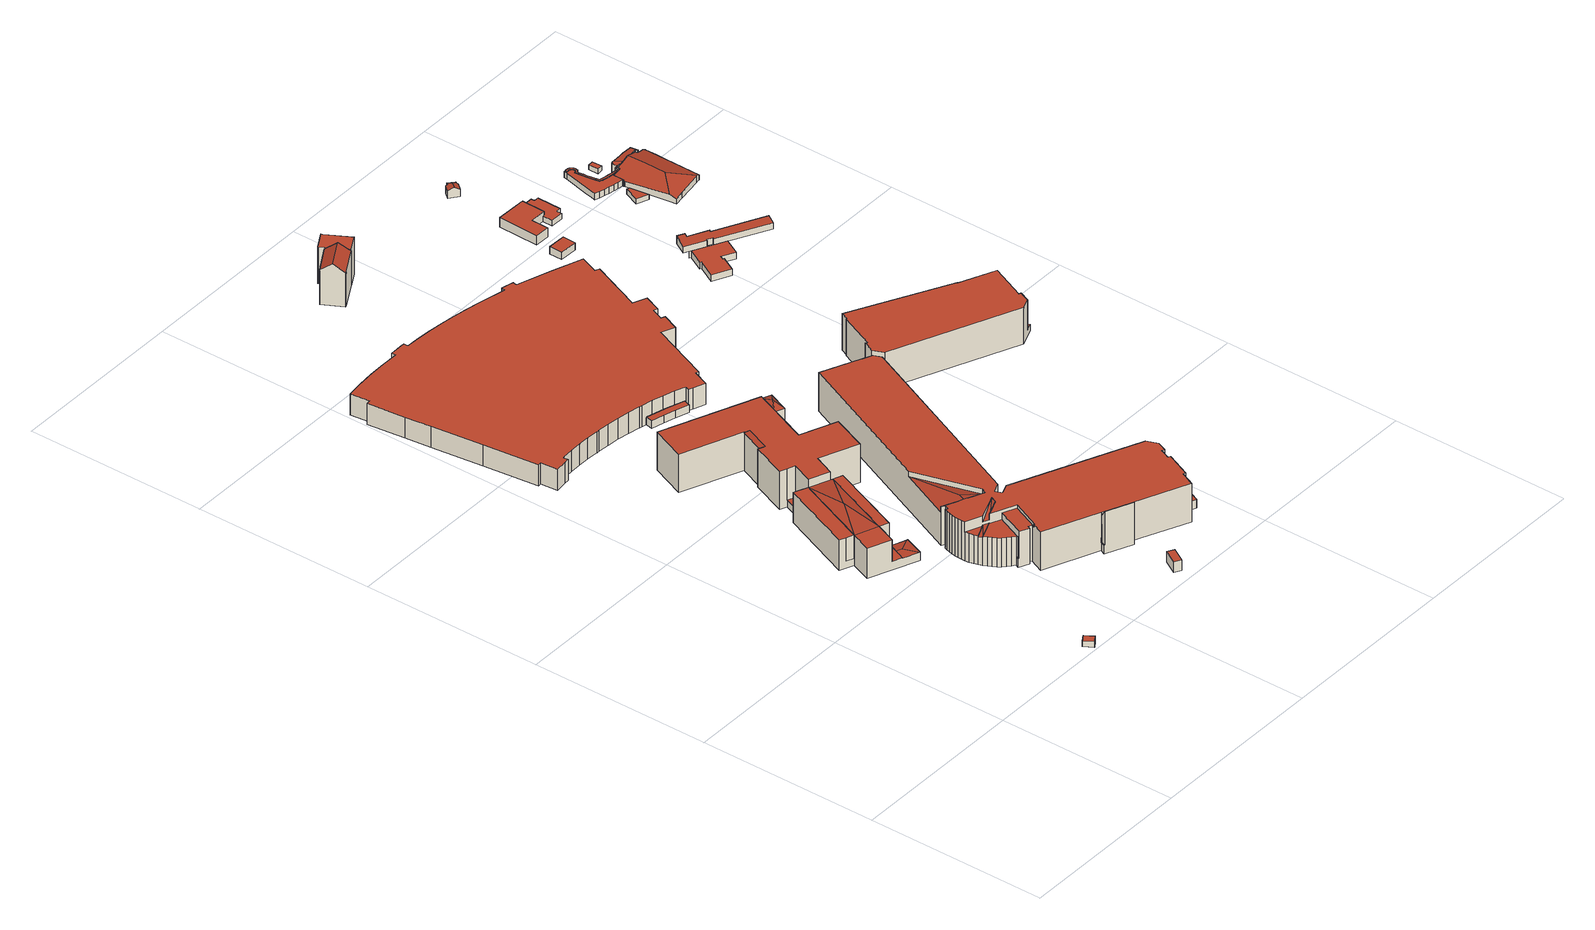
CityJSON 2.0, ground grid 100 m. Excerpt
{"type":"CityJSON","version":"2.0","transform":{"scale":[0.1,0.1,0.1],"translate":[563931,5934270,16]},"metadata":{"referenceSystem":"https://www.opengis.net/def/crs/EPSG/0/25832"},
"CityObjects":{
"building1":{"type":"Building","attributes":{"Gemeindeschluessel":"02000000","Geometrietyp2DReferenz":"3000","function":"31001_2500","roofType":"1000","measuredHeight":3.4,"storeysAboveGround":1},"geometry":[{"type":"MultiSurface","lod":"2","boundaries":[[[0,1,2,3]],[[4,5,6,7]],[[4,3,2,5]],[[5,2,1,6]],[[6,1,0,7]],[[7,0,3,4]]],"semantics":{"surfaces":[{"type":"RoofSurface"},{"type":"GroundSurface"},{"type":"WallSurface"}],"values":[0,1,2,2,2,2]}}]},
"building2":{"type":"Building","attributes":{"name":"Berufliche Schule für Banken, Versicherungen und Recht mit Beruflichem Gymnasium St. Pauli,Stadtteilschule Am Hafen","Gemeindeschluessel":"02000000","Geometrietyp2DReferenz":"3000","function":"31001_3022","roofType":"1000","measuredHeight":23.27,"storeysAboveGround":5},"geometry":[{"type":"MultiSurface","lod":"2","boundaries":[[[8,9,10,11,12,13]],[[14,15,10]],[[9,14,10]],[[16,17,18,19,20,21,22,23,24,25]],[[26,27,28,29]],[[30,31,14,9]],[[32,33,34,35]],[[36,37,38,25,39]],[[31,40,15,14]],[[37,41,42,16,38]],[[43,44,45,46,47,48]],[[49,50,51]],[[52,53,54,55,49,51]],[[49,56,50]],[[55,56,49]],[[57,58,59]],[[60,61,62]],[[63,13,12,64]],[[57,11,10,58]],[[22,9,8,23]],[[29,65,66,15,26]],[[15,66,67,10]],[[58,10,67,68,59]],[[69,20,19,70]],[[70,19,18,71]],[[42,17,16]],[[25,24,39]],[[9,35,34,30]],[[21,32,35,9,22]],[[72,73,74,75]],[[75,74,76,77]],[[48,76,43]],[[78,79,27,26,15]],[[78,15,40,80]],[[27,79,81,28]],[[46,82,47]],[[83,84,85,86]],[[87,54,53,88]],[[60,52,51,61]],[[89,90,91,92]],[[90,89,71,18,17,42,41]],[[86,85,93,94]],[[95,50,56,96,97,98]],[[88,53,52,60,62,99,100,101]],[[92,91,36,39,24,23,8,13,63]],[[102,82,46,45,44,43,76,74,73,103,81,79,78,80,93,85,84,100,99,95,98,104]],[[105,106,69,70,71,89,92,63,64,107,108,109,110,72,75,77,111,112,97,96,87,88,101,83,86,94]],[[113,114,68,67,66,65]],[[107,64,12,11,57,59,68,114]],[[110,109,65,29,28,81,103]],[[106,105,40,31,30,34,33]],[[111,77,76,48,47,82,102]],[[105,94,93,80,40]],[[83,101,100,84]],[[87,96,56,55,54]],[[95,99,62,61,51,50]],[[72,110,103,73]],[[16,25,38]],[[69,106,33,32,21,20]],[[112,111,102,104]],[[97,112,104,98]],[[113,65,109,108]],[[114,113,108,107]],[[36,91,90,41,37]]],"semantics":{"surfaces":[{"type":"RoofSurface"},{"type":"WallSurface"},{"type":"GroundSurface"}],"values":[0,0,0,0,0,0,0,0,0,0,0,0,0,0,0,0,0,1,1,1,1,1,1,1,1,1,1,1,1,1,1,1,1,1,1,1,1,1,1,1,1,1,1,1,1,0,2,0,1,1,1,1,1,1,1,1,1,1,1,1,1,1,1,0]}}]},
"building3":{"type":"Building","attributes":{"Gemeindeschluessel":"02000000","Geometrietyp2DReferenz":"3000","function":"31001_2500","roofType":"1000","measuredHeight":6.09,"storeysAboveGround":1},"geometry":[{"type":"MultiSurface","lod":"2","boundaries":[[[115,116,117,118]],[[119,120,121,122]],[[119,118,117,120]],[[120,117,116,121]],[[121,116,115,122]],[[122,115,118,119]]],"semantics":{"surfaces":[{"type":"RoofSurface"},{"type":"GroundSurface"},{"type":"WallSurface"}],"values":[0,1,2,2,2,2]}}]},
"building4":{"type":"Building","attributes":{"Gemeindeschluessel":"02000000","Geometrietyp2DReferenz":"3000","function":"51009_1610","roofType":"1000","measuredHeight":4.45},"geometry":[{"type":"MultiSurface","lod":"2","boundaries":[[[123,124,125,126]],[[127,128,124,123]],[[129,130,128,127]],[[129,131,132,130]],[[132,131,133,134]],[[134,133,135,136]],[[125,136,135,126]],[[129,127,123,126,135,133,131]],[[124,128,130,132,134,136,125]]],"semantics":{"surfaces":[{"type":"WallSurface"},{"type":"GroundSurface"},{"type":"RoofSurface"}],"values":[0,0,0,0,0,0,0,1,2]}}]},
"building5":{"type":"Building","attributes":{"Gemeindeschluessel":"02000000","Geometrietyp2DReferenz":"3000","function":"31001_3230","roofType":"1000","measuredHeight":24.77,"storeysAboveGround":5},"geometry":[{"type":"MultiSurface","lod":"2","boundaries":[[[137,138,139,140,141,142,143]],[[144,145,146,141,147]],[[148,149,150,146,145]],[[151,152,153,154,155,156,157,158,159,160,161,162,149,163]],[[164,165,166,167,168]],[[169,170,171,172]],[[173,174,170,169]],[[175,176,177,166,165]],[[177,178,167,166]],[[179,180,181,182]],[[183,184,185,186]],[[187,188,189,190]],[[191,192,193,194]],[[195,196,197,198]],[[199,200,201,202]],[[202,201,203,204]],[[204,203,205,206]],[[206,205,207,208]],[[208,207,209,210]],[[210,209,211,212]],[[212,211,213,214]],[[214,213,215,216]],[[216,215,217,218]],[[168,219,164]],[[175,220,176]],[[171,221,172]],[[141,140,147]],[[222,139,138,223]],[[223,138,137,224]],[[141,146,142]],[[162,150,149]],[[148,163,149]],[[192,160,159,193]],[[225,158,157,226]],[[226,157,156,227]],[[227,156,155,228]],[[228,155,154,229]],[[229,154,153,230]],[[230,153,152,231]],[[231,152,151,232]],[[171,170,233]],[[234,235,236,237]],[[237,236,238,239]],[[239,238,240,241]],[[233,170,174,242]],[[242,174,173]],[[169,243,173]],[[177,244,245,178]],[[246,247,248,249]],[[249,248,250,251]],[[176,220,244,177]],[[195,182,181,196]],[[186,252,253,183]],[[254,255,256,257]],[[258,259,260,261]],[[262,185,184,263]],[[189,264,265,190]],[[266,188,187,267]],[[243,169,172,221,268,143,142,146,150,162,161,269,251,250]],[[270,271,272,273]],[[247,246,235,234,274,275]],[[257,256,276,277]],[[278,279,275,274]],[[280,281,218,217,219,168,167,178,245]],[[258,261,282,266,267,283,254,257,277,284,285,278,274,234,237,239,241,286,225,226,227,228,229,230,231,232,287,222,223,224,199,202,204,206,208,210,212,214,216,218,281,288,262,263,289,290,291,292,272,271,293]],[[294,276,256,255,295,265,264,296,260,259,297,298,270,273,299,300,301,302,253,252,280,245,244,220,175,164,219,217,215,213,211,209,207,205,203,201,200,268,221,171,233,242,173,243,250,248,247,275,279,303]],[[287,232,151,163,148,145,144]],[[304,191,194,286,241,240]],[[300,299,292,291]],[[305,297,259,258,293,306]],[[260,296,282,261]],[[293,271,270,298,307,306]],[[283,267,187,190,265,295]],[[266,282,296,264,189,188]],[[307,298,297,305]],[[295,255,254,283]],[[289,263,184,183,253,302]],[[262,288,252,186,185]],[[280,252,288,281]],[[285,284,179,182,195,198]],[[284,277,276,294,180,179]],[[278,285,198,197,303,279]],[[294,303,197,196,181,180]],[[299,273,272,292]],[[301,300,291,290]],[[302,301,290,289]],[[269,161,160,192,191,304]],[[164,175,165]],[[225,286,194,193,159,158]],[[222,287,144,147,140,139]],[[199,224,137,143,268,200]],[[307,305,306]],[[269,304,240,238,236,235,246,249,251]]],"semantics":{"surfaces":[{"type":"RoofSurface"},{"type":"WallSurface"},{"type":"GroundSurface"}],"values":[0,0,0,0,0,0,0,0,0,0,0,0,0,0,1,1,1,1,1,1,1,1,1,1,1,1,1,1,1,1,1,1,1,1,1,1,1,1,1,1,1,1,1,1,1,1,1,1,1,1,1,1,1,1,1,1,1,1,1,1,1,1,1,1,2,0,1,1,1,1,1,1,1,1,1,1,1,1,1,1,1,1,1,1,1,1,1,1,1,1,1,0,0]}}]},
"building6":{"type":"Building","attributes":{"Gemeindeschluessel":"02000000","Geometrietyp2DReferenz":"3000","function":"31001_2010","roofType":"1000","measuredHeight":12.13,"storeysAboveGround":3},"geometry":[{"type":"MultiSurface","lod":"2","boundaries":[[[308,309,310,311,312,313,314,315,316,317,318,319,320,321,322,323,324,325,326,327,328,329,330,331,332,333,334,335,336,337,338,339,340,341,342,343,344,345,346,347,348,349,350,351,352,353,354,355,356,357,358,359,360,361,362,363,364,365,366,367,368,369,370,371,372,373,374]],[[375,376,377,378,379,380,381,382,383,384,385,386,387,388,389,390,391,392,393,394,395,396,397,398,399,400,401,402,403,404,405,406,407,408,409,410,411,412,413,414,415,416,417,418,419,420,421,422,423,424,425,426,427,428,429,430,431,432,433,434,435,436,437,438,439,440,441]],[[441,440,309,308]],[[440,439,310,309]],[[439,438,311,310]],[[438,437,312,311]],[[437,436,313,312]],[[436,435,314,313]],[[435,434,315,314]],[[434,433,316,315]],[[433,432,317,316]],[[432,431,318,317]],[[431,430,319,318]],[[430,429,320,319]],[[429,428,321,320]],[[428,427,322,321]],[[427,426,323,322]],[[426,425,324,323]],[[425,424,325,324]],[[424,423,326,325]],[[423,422,327,326]],[[422,421,328,327]],[[421,420,329,328]],[[420,419,330,329]],[[419,418,331,330]],[[418,417,332,331]],[[417,416,333,332]],[[416,415,334,333]],[[415,414,335,334]],[[414,413,336,335]],[[413,412,337,336]],[[412,411,338,337]],[[411,410,339,338]],[[410,409,340,339]],[[409,408,341,340]],[[408,407,342,341]],[[407,406,343,342]],[[406,405,344,343]],[[405,404,345,344]],[[404,403,346,345]],[[403,402,347,346]],[[402,401,348,347]],[[401,400,349,348]],[[400,399,350,349]],[[399,398,351,350]],[[398,397,352,351]],[[397,396,353,352]],[[396,395,354,353]],[[395,394,355,354]],[[394,393,356,355]],[[393,392,357,356]],[[392,391,358,357]],[[391,390,359,358]],[[390,389,360,359]],[[389,388,361,360]],[[388,387,362,361]],[[387,386,363,362]],[[386,385,364,363]],[[385,384,365,364]],[[384,383,366,365]],[[383,382,367,366]],[[382,381,368,367]],[[381,380,369,368]],[[380,379,370,369]],[[379,378,371,370]],[[378,377,372,371]],[[377,376,373,372]],[[376,375,374,373]],[[375,441,308,374]]],"semantics":{"surfaces":[{"type":"GroundSurface"},{"type":"RoofSurface"},{"type":"WallSurface"}],"values":[0,1,2,2,2,2,2,2,2,2,2,2,2,2,2,2,2,2,2,2,2,2,2,2,2,2,2,2,2,2,2,2,2,2,2,2,2,2,2,2,2,2,2,2,2,2,2,2,2,2,2,2,2,2,2,2,2,2,2,2,2,2,2,2,2,2,2,2,2]}}]},
"building7":{"type":"Building","attributes":{"Gemeindeschluessel":"02000000","Geometrietyp2DReferenz":"3000","function":"31001_1120","roofType":"3100","measuredHeight":24.24,"storeysAboveGround":4},"geometry":[{"type":"MultiSurface","lod":"2","boundaries":[[[442,443,444,445,446]],[[447,446,445,448]],[[447,448,449,450,451,452]],[[443,442,452,451,453]],[[447,452,442,446]],[[449,448,445,444,454]],[[453,451,450,455]],[[455,450,449,454]],[[455,454,444,443,453]]],"semantics":{"surfaces":[{"type":"RoofSurface"},{"type":"WallSurface"},{"type":"GroundSurface"}],"values":[0,1,2,1,1,1,1,1,0]}}]},
"building8":{"type":"Building","attributes":{"Gemeindeschluessel":"02000000","Geometrietyp2DReferenz":"3000","function":"31001_1120","roofType":"1000","measuredHeight":21.52,"storeysAboveGround":6},"geometry":[{"type":"MultiSurface","lod":"2","boundaries":[[[456,457,458,459,460,461]],[[462,463,464,465,466,467]],[[463,460,459,464]],[[464,459,458,465]],[[465,458,457,466]],[[466,457,456,467]],[[462,461,460,463]],[[462,467,456,461]]],"semantics":{"surfaces":[{"type":"RoofSurface"},{"type":"GroundSurface"},{"type":"WallSurface"}],"values":[0,1,2,2,2,2,2,2]}}]},
"building9":{"type":"Building","attributes":{"Gemeindeschluessel":"02000000","Geometrietyp2DReferenz":"3000","function":"31001_3230","roofType":"1000","measuredHeight":21.25,"storeysAboveGround":4},"geometry":[{"type":"MultiSurface","lod":"2","boundaries":[[[468,469,470]],[[471,472,473]],[[468,474,475,469]],[[476,477,478,479]],[[480,481,482,483]],[[484,485,486,487]],[[472,488,489,473]],[[490,491,492,493]],[[493,492,494,495]],[[495,494,496,497]],[[484,487,498,499,500,501,476,479,490,493,495,497,480,483,502]],[[503,504,489,488,486,485,505,482,481,496,494,492,491,478,477,475,474]],[[503,474,468,470,501,500]],[[504,503,500,499]],[[499,498,471,473,489,504]],[[498,487,486,488,472,471]],[[505,485,484,502]],[[482,505,502,483]],[[496,481,480,497]],[[478,491,490,479]],[[476,501,470,469,475,477]]],"semantics":{"surfaces":[{"type":"RoofSurface"},{"type":"WallSurface"},{"type":"GroundSurface"}],"values":[0,0,1,1,1,1,1,1,1,1,2,0,1,1,1,1,1,1,1,1,1]}}]},
"building10":{"type":"Building","attributes":{"Gemeindeschluessel":"02000000","Geometrietyp2DReferenz":"3000","function":"31001_2131","roofType":"1000","measuredHeight":4.2,"storeysAboveGround":1},"geometry":[{"type":"MultiSurface","lod":"2","boundaries":[[[506,507,508,509]],[[510,511,512,513]],[[510,509,508,511]],[[511,508,507,512]],[[512,507,506,513]],[[513,506,509,510]]],"semantics":{"surfaces":[{"type":"RoofSurface"},{"type":"GroundSurface"},{"type":"WallSurface"}],"values":[0,1,2,2,2,2]}}]},
"building11":{"type":"Building","attributes":{"Gemeindeschluessel":"02000000","Geometrietyp2DReferenz":"3000","function":"51009_1610","roofType":"1000","measuredHeight":5.33},"geometry":[{"type":"MultiSurface","lod":"2","boundaries":[[[514,515,516,517]],[[518,519,516,515,520,521]],[[522,523,524,525,514,517]],[[523,522,519,518]],[[522,517,516,519]],[[514,525,520,515]],[[524,523,518,521]],[[525,524,521,520]]],"semantics":{"surfaces":[{"type":"WallSurface"},{"type":"RoofSurface"},{"type":"GroundSurface"}],"values":[0,1,2,0,0,0,0,0]}}]},
"building12":{"type":"Building","attributes":{"Gemeindeschluessel":"02000000","Geometrietyp2DReferenz":"3000","function":"31001_3210","roofType":"1000","measuredHeight":3.84,"storeysAboveGround":1},"geometry":[{"type":"MultiSurface","lod":"2","boundaries":[[[526,527,528,529]],[[529,528,530,531]],[[531,530,532,533]],[[534,535,536,537]],[[538,539,535,534]],[[540,541,542,543]],[[544,545,546,547]],[[548,542,541,546,545,536,535,539,532,530,528,527]],[[549,526,529,531,533,538,534,537,544,547,540,543]],[[540,547,546,541]],[[549,543,542,548]],[[544,537,536,545]],[[526,549,548,527]],[[538,533,532,539]]],"semantics":{"surfaces":[{"type":"WallSurface"},{"type":"RoofSurface"},{"type":"GroundSurface"}],"values":[0,0,0,0,0,0,0,1,2,0,0,0,0,0]}}]},
"building13":{"type":"Building","attributes":{"Gemeindeschluessel":"02000000","Geometrietyp2DReferenz":"3000","function":"31001_2080","roofType":"3200","measuredHeight":5.78,"storeysAboveGround":1},"geometry":[{"type":"MultiSurface","lod":"2","boundaries":[[[550,551,552,553,554,555]],[[556,557,558,559,551,550]],[[551,559,560,561,552]],[[562,555,554,563]],[[563,554,553,564]],[[565,558,557,566]],[[566,557,556,567]],[[568,561,560,569]],[[565,566,567,562,563,564,568,569]],[[565,569,560,559,558]],[[562,567,556,550,555]],[[568,564,553,552,561]]],"semantics":{"surfaces":[{"type":"RoofSurface"},{"type":"WallSurface"},{"type":"GroundSurface"}],"values":[0,0,0,1,1,1,1,1,2,1,1,1]}}]},
"building14":{"type":"Building","attributes":{"Gemeindeschluessel":"02000000","Geometrietyp2DReferenz":"3000","function":"31001_2130","roofType":"1000","measuredHeight":3.16,"storeysAboveGround":1},"geometry":[{"type":"MultiSurface","lod":"2","boundaries":[[[570,571,572,573]],[[574,575,576,577]],[[577,576,578,579]],[[579,578,580,581]],[[582,583,584,585]],[[586,584,583,580,578,576,575,572,571]],[[587,570,573,574,577,579,581,582,585]],[[574,573,572,575]],[[587,585,584,586]],[[582,581,580,583]],[[570,587,586,571]]],"semantics":{"surfaces":[{"type":"WallSurface"},{"type":"RoofSurface"},{"type":"GroundSurface"}],"values":[0,0,0,0,0,1,2,0,0,0,0]}}]},
"building15":{"type":"Building","attributes":{"Gemeindeschluessel":"02000000","Geometrietyp2DReferenz":"3000","function":"31001_2600","roofType":"1000","measuredHeight":4.6,"storeysAboveGround":1},"geometry":[{"type":"MultiSurface","lod":"2","boundaries":[[[588,589,590,591]],[[591,590,592,593]],[[593,592,594,595]],[[596,597,598,599]],[[599,598,600,601]],[[601,600,602,603]],[[603,602,604,605]],[[606,607,608,609]],[[610,594,592,590,589,608,607,604,602,600,598,597]],[[611,596,599,601,603,605,606,609,588,591,593,595]],[[596,611,610,597]],[[611,595,594,610]],[[588,609,608,589]],[[606,605,604,607]]],"semantics":{"surfaces":[{"type":"WallSurface"},{"type":"RoofSurface"},{"type":"GroundSurface"}],"values":[0,0,0,0,0,0,0,0,1,2,0,0,0,0]}}]},
"building16":{"type":"Building","attributes":{"Gemeindeschluessel":"02000000","Geometrietyp2DReferenz":"3000","function":"31001_2600","roofType":"1000","measuredHeight":2.98,"storeysAboveGround":1},"geometry":[{"type":"MultiSurface","lod":"2","boundaries":[[[612,613,614,615]],[[616,617,618,619]],[[616,615,614,617]],[[617,614,613,618]],[[618,613,612,619]],[[619,612,615,616]]],"semantics":{"surfaces":[{"type":"RoofSurface"},{"type":"GroundSurface"},{"type":"WallSurface"}],"values":[0,1,2,2,2,2]}}]},
"building17":{"type":"Building","attributes":{"Gemeindeschluessel":"02000000","Geometrietyp2DReferenz":"3000","function":"31001_3091","roofType":"3100","measuredHeight":7.06,"storeysAboveGround":1},"geometry":[{"type":"MultiSurface","lod":"2","boundaries":[[[620,621,622]],[[623,624,625,626,627,628]],[[629,630,631]],[[622,632,633,620]],[[634,635,636,637]],[[637,636,638,639]],[[639,638,640,641]],[[641,640,642,643]],[[644,645,646,647]],[[647,646,648,649]],[[649,648,650,651]],[[651,650,652,653]],[[653,652,654,655]],[[655,654,656,657]],[[657,656,658,659]],[[659,658,660,661]],[[661,660,662,663]],[[663,662,664,665]],[[665,664,666,667]],[[667,666,668,669]],[[669,668,670,671]],[[671,670,672,673]],[[673,672,674,675]],[[675,674,676,677]],[[677,676,678,679]],[[679,678,680,681]],[[681,680,682,683]],[[683,682,684,685]],[[685,684,686,687]],[[687,686,688,689]],[[689,688,690,691]],[[691,690,692,693]],[[693,692,694,695]],[[695,694,696,697]],[[697,696,698,699]],[[699,698,700,701]],[[701,700,702,703]],[[703,702,704,705]],[[705,704,706,707]],[[707,706,708,709]],[[709,708,710,711]],[[711,710,712,713]],[[713,712,714,715]],[[715,714,716,717]],[[717,716,718,719]],[[719,718,720,721]],[[721,720,722,723]],[[723,722,724,725]],[[725,724,726,727]],[[727,726,728,729]],[[729,728,730,731]],[[731,730,732,733]],[[733,732,734,735]],[[735,734,736,737]],[[621,738,632,622]],[[739,740,741,742]],[[742,741,743,744]],[[744,743,745,746]],[[620,633,738,621]],[[630,747,748,749,631]],[[631,749,750,751]],[[751,750,752,753]],[[629,754,747,630]],[[755,756,757,758]],[[758,757,759,760]],[[760,759,761,762]],[[762,761,763,764]],[[764,763,765,766]],[[766,765,767,768]],[[768,767,769,770]],[[771,625,624,772]],[[772,624,623,773]],[[774,775,776,777]],[[777,776,778,779]],[[779,778,780,781]],[[781,780,782,783]],[[783,782,784,785]],[[785,784,786,787]],[[787,786,788,789]],[[789,788,790,791]],[[791,790,792,793]],[[793,792,794,795]],[[795,794,796,797]],[[797,796,798,799]],[[799,798,800,801]],[[801,800,802,803]],[[803,802,804,805]],[[805,804,806,807]],[[640,638,636,635,808,752,750,749,748,809,810,745,743,741,740,811,812,736,734,732,730,728,726,724,722,720,718,716,714,712,710,708,706,704,702,700,698,696,694,692,690,688,686,684,682,680,678,676,674,672,670,668,666,664,662,660,658,656,654,652,650,648,646,645,813,814,642],[738,633,632]],[[815,816,817,818,771,772,773,819,629,631,751,753,820,634,637,639,641,643,821,822,644,647,649,651,653,655,657,659,661,663,665,667,669,671,673,675,677,679,681,683,685,687,689,691,693,695,697,699,701,703,705,707,709,711,713,715,717,719,721,723,725,727,729,731,733,735,737,823,824,739,742,744,746,825,755,758,760,762,764,766,768,770,826,774,777,779,781,783,785,787,789,791,793,795,797,799,801,803,805,807]],[[628,627,827,828,829,769,767,765,763,761,759,757,756,830,831,747,754]],[[626,832,833,834,806,804,802,800,798,796,794,792,790,788,786,784,782,780,778,776,775,829,828,827,627]],[[642,814,813,645,644,822,821,643]],[[812,811,740,739,824,823,737,736]],[[817,816,815,807,806,834,833,832]],[[771,818,817,832,626,625]],[[769,829,775,774,826,770]],[[819,773,623,628,754,629]],[[747,831,830,810,809,748]],[[810,830,756,755,825,746,745]],[[820,753,752,808,635,634]]],"semantics":{"surfaces":[{"type":"RoofSurface"},{"type":"WallSurface"},{"type":"GroundSurface"}],"values":[0,0,0,1,1,1,1,1,1,1,1,1,1,1,1,1,1,1,1,1,1,1,1,1,1,1,1,1,1,1,1,1,1,1,1,1,1,1,1,1,1,1,1,1,1,1,1,1,1,1,1,1,1,1,1,1,1,1,1,1,1,1,1,1,1,1,1,1,1,1,1,1,1,1,1,1,1,1,1,1,1,1,1,1,1,1,1,1,0,2,0,0,1,1,1,1,1,1,1,1,1]}}]},
"building18":{"type":"Building","attributes":{"Gemeindeschluessel":"02000000","Geometrietyp2DReferenz":"3000","function":"31001_2612","roofType":"1000","measuredHeight":2.65,"storeysAboveGround":1},"geometry":[{"type":"MultiSurface","lod":"2","boundaries":[[[835,836,837,838]],[[839,840,841,842]],[[839,838,837,840]],[[840,837,836,841]],[[841,836,835,842]],[[842,835,838,839]]],"semantics":{"surfaces":[{"type":"RoofSurface"},{"type":"GroundSurface"},{"type":"WallSurface"}],"values":[0,1,2,2,2,2]}}]},
"building19":{"type":"Building","attributes":{"Gemeindeschluessel":"02000000","Geometrietyp2DReferenz":"3000","function":"51009_1610","roofType":"1000","measuredHeight":6.19},"geometry":[{"type":"MultiSurface","lod":"2","boundaries":[[[843,844,845,846,847,848,849,850,851,852,853,854,855,856,857,858,859,860,861,862,863,864,865,866,867,868,869,870,871,872,873,874,875,876,877,878,879,880,881,882,883,884,885,886,887,888,889,890,891,892,893,894,895,896,897,898,899,900,901,902,903,904,905,906,907,908,909,910,911,912,913,914,915,916,917,918,919,920,921,922,923]],[[924,925,926,927,928,929,930,931,932,933,934,935,936,937,938,939,940,941,942,943]],[[944,945,946,929,928]],[[947,948,949]],[[950,951,952,953,954,955,956,957,948,947]],[[958,959,960,961,962]],[[956,955,963,964,965,966,967,968,969]],[[734,970,971,972,973,974,975,976,977,978,732]],[[649,923,922,979]],[[979,922,921,980]],[[980,921,920,981]],[[981,920,919,982]],[[982,919,918,983]],[[983,918,917,984]],[[984,917,916,985]],[[985,916,915,986]],[[986,915,914,987]],[[987,914,913,988]],[[988,913,912,989]],[[989,912,911,990]],[[990,911,910,991]],[[991,910,909,992]],[[992,909,908,993]],[[993,908,907,994]],[[994,907,906,995]],[[995,906,905,996]],[[996,905,904,997]],[[997,904,903,998]],[[998,903,902,999]],[[999,902,901,1000]],[[1000,901,900,1001]],[[1001,900,899,1002]],[[1002,899,898,1003]],[[1003,898,897,1004]],[[1004,897,896,1005]],[[1005,896,895,1006]],[[1006,895,894,1007]],[[1007,894,893,1008]],[[1008,893,892,1009]],[[1009,892,891,1010]],[[1010,891,890,1011]],[[1011,890,889,1012]],[[1012,889,888,1013]],[[1013,888,887,1014]],[[1014,887,886,1015]],[[978,885,884,732]],[[731,883,882,729]],[[729,882,881,727]],[[727,881,880,725]],[[725,880,879,723]],[[723,879,878,721]],[[721,878,877,719]],[[719,877,876,717]],[[717,876,875,715]],[[715,875,874,713]],[[713,874,873,711]],[[711,873,872,709]],[[709,872,871,707]],[[707,871,870,705]],[[705,870,869,703]],[[703,869,868,701]],[[701,868,867,699]],[[699,867,866,697]],[[697,866,865,695]],[[695,865,864,693]],[[693,864,863,691]],[[691,863,862,689]],[[689,862,861,687]],[[687,861,860,685]],[[685,860,859,683]],[[683,859,858,681]],[[681,858,857,679]],[[679,857,856,677]],[[677,856,855,675]],[[675,855,854,673]],[[673,854,853,671]],[[671,853,852,669]],[[669,852,851,667]],[[667,851,850,665]],[[665,850,849,663]],[[663,849,848,661]],[[661,848,847,659]],[[659,847,846,657]],[[657,846,845,655]],[[655,845,844,653]],[[653,844,843,651]],[[651,843,923,649]],[[970,943,942,971]],[[1016,941,940,1017]],[[1017,940,939,1018]],[[1018,939,938,1019]],[[1019,938,937,1020]],[[1020,937,936,1021]],[[1021,936,935,1022]],[[1022,935,934,1023]],[[1023,934,933,1024]],[[1024,933,932,1025]],[[1025,932,931,1026]],[[1026,931,930,1027]],[[746,928,927,744]],[[744,927,926,742]],[[742,926,925,739]],[[739,925,924,737]],[[758,945,944,755]],[[755,944,928,746]],[[929,962,947,949,930]],[[1028,954,953]],[[766,952,951,764]],[[961,950,947,962]],[[762,960,959,760]],[[946,958,962,929]],[[1029,969,968,1030]],[[1030,968,967,1031]],[[1031,967,966,1032]],[[1032,966,965,1033]],[[1033,965,964,1034]],[[1034,964,963,1035]],[[1036,1037,1038,1039]],[[1039,1038,1040,1041]],[[1041,1040,1042,1043]],[[1043,1042,1044,1045]],[[1045,1044,1046,1047]],[[1047,1046,1048,1049]],[[1049,1048,1050,1051]],[[1051,1050,1052,1053]],[[1053,1052,1054,1055]],[[1055,1054,1056,1057]],[[781,1058,1059,779]],[[779,1059,1060,777]],[[777,1060,1061,774]],[[774,1061,1062,770]],[[770,1062,767,768]],[[1063,977,976,1064]],[[1064,976,975,1065]],[[1065,975,974,1066]],[[1066,974,973,1067]],[[1067,973,972,1068]],[[735,734,732,733]],[[785,1069,1070,783]],[[781,779,777,774,770,768,766,764,762,760,758,755,746,744,742,739,737,735,733,731,729,727,725,723,721,719,717,715,713,711,709,707,705,703,701,699,697,695,693,691,689,687,685,683,681,679,677,675,673,671,669,667,665,663,661,659,657,655,653,651,649,979,980,981,982,983,984,985,986,987,988,989,990,991,992,993,994,995,996,997,998,999,1000,1001,1002,1003,1004,1005,1006,1007,1008,1009,1010,1011,1012,1013,1014,1015,1063,1064,1065,1066,1067,1068,1016,1017,1018,1019,1020,1021,1022,1023,1024,1025,1026,1027,1071,1029,1030,1031,1032,1033,1034,1035,1036,1039,1041,1043,1045,1047,1049,1051,1053,1055,1057,785,783]],[[1036,1035,963,955,954,1028,1037]],[[1058,781,783,1070]],[[1069,785,1057,1056]],[[762,764,951,950,961,960]],[[766,768,767,953,952]],[[1029,1071,957,956,969]],[[1071,1027,930,949,948,957]],[[758,760,959,958,946,945]],[[735,737,924,943,970,734]],[[1016,1068,972,971,942,941]],[[731,733,732,884,883]],[[1063,1015,886,885,978,977]],[[1069,1056,1054,1052,1050,1048,1046,1044,1042,1040,1038,1037,1028,953,767,1062,1061,1060,1059,1058,1070]]],"semantics":{"surfaces":[{"type":"RoofSurface"},{"type":"WallSurface"},{"type":"GroundSurface"}],"values":[0,0,0,0,0,0,0,0,1,1,1,1,1,1,1,1,1,1,1,1,1,1,1,1,1,1,1,1,1,1,1,1,1,1,1,1,1,1,1,1,1,1,1,1,1,1,1,1,1,1,1,1,1,1,1,1,1,1,1,1,1,1,1,1,1,1,1,1,1,1,1,1,1,1,1,1,1,1,1,1,1,1,1,1,1,1,1,1,1,1,1,1,1,1,1,1,1,1,1,1,1,1,1,1,1,1,1,1,1,1,1,1,1,1,1,1,1,1,1,1,1,1,1,1,1,1,1,1,1,1,1,1,1,1,1,1,1,1,1,2,1,1,1,1,1,1,1,1,1,1,1,1,0]}}]}
},
"vertices":[
[704,2,60],[739,25,60],[708,73,60],[673,50,60],[673,50,26],[708,73,26],[739,25,26],[704,2,26],
[599,1125,204],[644,1237,204],[518,1288,204],[518,1287,204],[520,1287,204],[474,1176,204],[664,1464,224],[684,1691,204],[685,1186,79],[694,1210,79],[672,1219,79],[674,1224,79],[693,1216,79],[694,1216,79],[644,1237,79],[599,1125,79],[651,1104,79],[663,1132,79],[684,1691,69],[729,1802,69],[689,1818,69],[644,1707,69],[809,1639,204],[808,1639,204],[694,1216,205],[858,1619,205],[809,1639,205],[644,1237,205],[738,1068,76],[705,1146,81],[674,1159,81],[651,1104,76],[795,1645,204],[777,1176,76],[694,1210,76],[765,2010,251],[767,2009,251],[822,2144,251],[820,2144,251],[794,2155,246],[739,2021,246],[1067,2199,261],[1065,2266,241],[1018,2152,241],[1019,2151,241],[1019,2152,241],[1070,2131,241],[1070,2132,241],[1116,2245,241],[518,1287,69],[518,1288,69],[479,1304,69],[1019,2151,69],[1018,2152,69],[987,2076,69],[474,1176,28],[520,1287,28],[644,1707,205],[684,1691,205],[518,1288,205],[479,1304,205],[693,1216,28],[674,1224,28],[672,1219,28],[652,1834,28],[652,1834,251],[729,2024,251],[729,2024,28],[739,2021,251],[739,2021,28],[684,1691,251],[729,1802,251],[795,1645,251],[689,1818,251],[794,2155,251],[1132,1859,28],[1132,1859,251],[1054,1669,251],[1054,1669,28],[1070,2131,28],[1019,2152,28],[783,1174,28],[783,1174,76],[740,1068,76],[740,1068,28],[841,1757,251],[841,1757,28],[1065,2266,251],[1116,2245,28],[545,2480,28],[545,2480,251],[987,2076,251],[932,1941,251],[932,1941,28],[794,2156,251],[690,1819,251],[467,2290,251],[795,1645,28],[858,1619,28],[444,1318,28],[609,1721,28],[644,1707,28],[690,1819,28],[794,2156,28],[467,2290,28],[609,1721,205],[444,1318,205],
[1417,38,103],[1462,115,103],[1426,136,103],[1381,58,103],[1381,58,42],[1426,136,42],[1462,115,42],[1417,38,42],
[873,2696,14],[873,2696,58],[803,2713,58],[803,2713,14],[937,2677,14],[937,2677,58],[1010,2653,14],[1010,2653,58],[1024,2690,14],[1024,2690,58],[919,2724,14],[919,2724,58],[812,2753,14],[812,2753,58],
[860,892,203],[862,870,203],[867,847,203],[873,827,203],[915,844,203],[949,857,203],[860,896,203],[873,826,198],[881,806,198],[949,857,208],[873,827,198],[881,805,198],[951,832,205],[980,843,208],[881,804,205],[891,784,205],[902,764,205],[914,746,205],[928,728,205],[944,711,205],[961,696,205],[979,682,205],[977,678,205],[980,675,205],[1041,816,205],[980,843,205],[881,805,205],[982,1018,260],[996,1012,264],[1010,1044,264],[1014,1348,231],[887,1059,230],[980,843,225],[1080,907,269],[1054,897,260],[949,857,225],[1050,870,260],[1067,877,269],[1010,1006,260],[1105,964,230],[1117,991,230],[1015,1350,230],[1447,346,284],[1458,372,244],[1315,435,244],[1304,410,284],[1634,2046,95],[1610,2106,95],[1598,2101,95],[1584,2068,95],[1855,292,87],[1916,430,87],[1864,453,87],[1803,315,87],[974,661,86],[980,675,86],[977,678,86],[970,662,86],[1304,410,86],[1315,435,86],[1314,436,86],[1303,410,86],[859,915,36],[859,915,260],[860,934,260],[860,934,36],[862,954,260],[862,954,36],[865,974,260],[865,974,36],[870,993,260],[870,993,36],[876,1012,260],[876,1012,36],[883,1030,260],[883,1030,36],[895,1025,260],[895,1025,36],[904,1046,260],[904,1046,36],[885,1055,260],[885,1055,36],[887,1059,260],[1105,964,260],[949,857,260],[867,847,36],[862,870,36],[860,892,36],[979,682,36],[961,696,36],[944,711,36],[928,728,36],[914,746,36],[902,764,36],[891,784,36],[881,804,36],[1080,907,260],[1052,644,36],[1052,644,244],[1033,653,244],[1033,653,36],[1032,652,244],[1032,652,36],[1026,638,244],[1026,638,36],[1067,877,260],[980,843,260],[1117,991,260],[1015,1350,260],[1045,628,244],[1045,628,260],[1047,626,260],[1047,626,244],[1116,784,260],[1116,784,244],[1584,2068,260],[1634,2046,260],[1767,271,36],[1767,271,260],[1755,243,260],[1755,243,36],[1887,507,36],[1887,507,260],[1873,513,260],[1873,513,36],[1598,2101,36],[1610,2106,36],[1864,453,260],[1803,315,260],[1916,430,36],[1855,292,36],[860,896,260],[1041,816,244],[1887,621,260],[1887,621,36],[1207,919,36],[1207,919,260],[1018,566,36],[1018,566,260],[1460,374,260],[1460,374,36],[1315,437,36],[1315,437,260],[1370,2162,260],[1370,2162,36],[1850,460,36],[1789,321,36],[1447,346,36],[1303,410,36],[970,662,36],[873,826,36],[1584,2068,36],[1650,2003,36],[1191,956,36],[1138,935,36],[1152,898,36],[1925,522,36],[1458,372,260],[1789,321,260],[1850,460,260],[1888,508,260],[1911,560,260],[1152,898,260],[1138,935,260],[1191,956,260],[1650,2003,260],[1314,436,260],[974,661,244],[1888,508,86],[1925,522,86],[1911,560,86],
[483,3940,15],[483,3916,15],[563,3912,15],[642,3907,15],[721,3899,15],[799,3889,15],[878,3876,15],[956,3862,15],[1033,3845,15],[1110,3827,15],[1116,3849,15],[1181,3833,15],[1176,3811,15],[1355,3751,15],[1532,3688,15],[1492,3589,15],[1515,3579,15],[1398,3292,15],[1471,3262,15],[1434,3170,15],[1413,3179,15],[1386,3113,15],[1407,3105,15],[1369,3013,15],[1296,3043,15],[1161,2713,15],[1144,2719,15],[1107,2629,15],[1045,2654,15],[1021,2664,15],[1031,2687,15],[970,2708,15],[909,2727,15],[847,2744,15],[784,2759,15],[783,2757,15],[771,2760,15],[771,2762,15],[705,2774,15],[639,2785,15],[572,2792,15],[505,2798,15],[505,2796,15],[492,2797,15],[492,2799,15],[429,2802,15],[367,2802,15],[304,2801,15],[241,2797,15],[234,2796,15],[237,2770,15],[212,2768,15],[145,2761,15],[135,2855,15],[118,2853,15],[82,3154,15],[48,3437,15],[31,3578,15],[6,3787,15],[30,3790,15],[18,3895,15],[110,3907,15],[203,3914,15],[297,3917,15],[390,3916,15],[390,3940,15],[456,3940,15],[456,3940,137],[390,3940,137],[390,3916,137],[297,3917,137],[203,3914,137],[110,3907,137],[18,3895,137],[30,3790,137],[6,3787,137],[31,3578,137],[48,3437,137],[82,3154,137],[118,2853,137],[135,2855,137],[145,2761,137],[212,2768,137],[237,2770,137],[234,2796,137],[241,2797,137],[304,2801,137],[367,2802,137],[429,2802,137],[492,2799,137],[492,2797,137],[505,2796,137],[505,2798,137],[572,2792,137],[639,2785,137],[705,2774,137],[771,2762,137],[771,2760,137],[783,2757,137],[784,2759,137],[847,2744,137],[909,2727,137],[970,2708,137],[1031,2687,137],[1021,2664,137],[1045,2654,137],[1107,2629,137],[1144,2719,137],[1161,2713,137],[1296,3043,137],[1369,3013,137],[1407,3105,137],[1386,3113,137],[1413,3179,137],[1434,3170,137],[1471,3262,137],[1398,3292,137],[1515,3579,137],[1492,3589,137],[1532,3688,137],[1355,3751,137],[1176,3811,137],[1181,3833,137],[1116,3849,137],[1110,3827,137],[1033,3845,137],[956,3862,137],[878,3876,137],[799,3889,137],[721,3899,137],[642,3907,137],[563,3912,137],[483,3916,137],[483,3940,137],
[827,4520,215],[796,4576,258],[646,4490,258],[677,4435,215],[683,4438,215],[683,4438,16],[677,4435,16],[616,4544,16],[639,4558,16],[764,4632,16],[827,4520,16],[764,4632,215],[616,4544,216],[639,4558,216],
[827,4520,224],[914,4569,224],[839,4701,224],[835,4708,224],[748,4658,224],[749,4657,224],[749,4657,9],[748,4658,9],[835,4708,9],[839,4701,9],[914,4569,9],[827,4520,9],
[1665,2076,82],[1691,2133,82],[1649,2117,82],[2468,1759,84],[2452,1801,84],[2426,1742,84],[1665,2076,258],[1691,2133,258],[1691,2134,45],[1691,2134,258],[1702,2129,258],[1702,2129,45],[2332,2088,45],[2332,2088,258],[2330,2085,258],[2330,2085,45],[2441,1806,45],[2441,1806,258],[2451,1801,258],[2451,1801,45],[2452,1801,258],[2426,1742,258],[1787,2323,45],[1787,2323,258],[1790,2321,258],[1790,2321,45],[1806,2358,258],[1806,2358,45],[1808,2362,258],[1808,2362,45],[2468,1759,45],[2369,1720,45],[1688,2018,45],[1649,2117,45],[2526,1999,45],[1688,2018,258],[2369,1720,258],[2526,1999,258],
[1686,3858,64],[1688,3930,64],[1589,3932,64],[1587,3860,64],[1587,3860,22],[1589,3932,22],[1688,3930,22],[1686,3858,22],
[1783,4246,22],[1783,4246,75],[1781,4116,75],[1781,4116,22],[1688,4022,75],[1689,4116,75],[1614,4249,75],[1606,4024,75],[1689,4116,22],[1688,4022,22],[1606,4024,22],[1614,4249,22],
[1987,3215,49],[1987,3215,87],[1994,3211,87],[1994,3211,49],[1951,3129,87],[1951,3129,49],[1855,3179,87],[1855,3179,49],[1899,3283,49],[1899,3283,87],[1944,3368,87],[1944,3368,49],[1908,3278,49],[1908,3278,87],[2113,3282,49],[2113,3282,87],[2068,3195,87],[2068,3195,49],[1936,3372,49],[1936,3372,87],[1937,3374,87],[1937,3374,49],[1996,3233,87],[1996,3233,49],
[1662,4558,82],[1683,4584,82],[1680,4614,71],[1673,4606,71],[1666,4611,66],[1638,4578,66],[1685,4540,66],[1713,4573,66],[1711,4584,70],[1714,4587,70],[1719,4594,66],[1686,4621,66],[1638,4578,24],[1666,4611,24],[1673,4606,24],[1711,4584,24],[1713,4573,24],[1685,4540,24],[1686,4621,24],[1719,4594,24],
[1839,4055,23],[1839,4055,55],[1769,4057,55],[1769,4057,23],[1772,4241,23],[1772,4241,55],[1783,4241,55],[1783,4241,23],[1842,4240,55],[1842,4240,23],[1842,4220,55],[1842,4220,23],[1868,4220,23],[1868,4220,55],[1866,4085,55],[1866,4085,23],[1839,4085,55],[1839,4085,23],
[2022,3456,45],[2022,3456,88],[2128,3401,88],[2128,3401,45],[2123,3393,87],[2123,3393,45],[2390,3254,87],[2390,3254,45],[2093,3349,45],[2093,3349,79],[2097,3357,81],[2097,3357,45],[2067,3372,81],[2067,3372,45],[2064,3367,80],[2064,3367,45],[1956,3424,80],[1956,3424,45],[1994,3494,45],[1994,3494,91],[2031,3474,91],[2031,3474,45],[2366,3207,80],[2366,3207,45],
[2194,3813,70],[2178,3916,70],[2163,3922,70],[2129,3838,70],[2129,3838,41],[2163,3922,41],[2178,3916,41],[2194,3813,41],
[2162,4060,25],[2162,4061,25],[2158,4060,25],[2263,3703,55],[2317,3712,56],[2450,3732,60],[2461,3734,60],[2349,3838,96],[2257,3740,66],[2221,3978,25],[2221,3985,25],[2220,3985,25],[2158,4060,61],[2162,4060,61],[2163,3998,25],[2163,3998,61],[2135,4004,61],[2135,4004,25],[2108,4010,61],[2108,4010,25],[2080,4017,61],[2080,4017,25],[2053,4025,61],[2053,4025,25],[2101,4229,25],[2101,4229,61],[2103,4246,61],[2103,4246,25],[2110,4246,61],[2110,4246,25],[2110,4245,61],[2110,4245,25],[2111,4234,61],[2111,4234,25],[2120,4234,61],[2120,4234,25],[2121,4235,61],[2121,4235,25],[2123,4235,61],[2123,4235,25],[2124,4235,61],[2124,4235,25],[2126,4235,61],[2126,4235,25],[2127,4234,61],[2127,4234,25],[2128,4234,61],[2128,4234,25],[2130,4233,61],[2130,4233,25],[2131,4233,61],[2131,4233,25],[2132,4232,61],[2132,4232,25],[2133,4231,61],[2133,4231,25],[2134,4230,61],[2134,4230,25],[2135,4229,61],[2135,4229,25],[2136,4228,61],[2136,4228,25],[2137,4227,61],[2137,4227,25],[2138,4226,61],[2138,4226,25],[2139,4225,61],[2139,4225,25],[2139,4223,61],[2139,4223,25],[2139,4222,61],[2139,4222,25],[2140,4221,61],[2140,4221,25],[2140,4219,61],[2140,4219,25],[2140,4218,61],[2140,4218,25],[2140,4216,61],[2140,4216,25],[2140,4215,61],[2140,4215,25],[2140,4214,61],[2140,4214,25],[2139,4212,61],[2139,4212,25],[2139,4211,61],[2139,4211,25],[2138,4210,61],[2138,4210,25],[2137,4208,61],[2137,4208,25],[2136,4207,61],[2136,4207,25],[2136,4206,61],[2136,4206,25],[2135,4205,61],[2135,4205,25],[2134,4204,61],[2134,4204,25],[2132,4203,61],[2132,4203,25],[2131,4203,61],[2131,4203,25],[2130,4202,61],[2130,4202,25],[2129,4202,61],[2129,4202,25],[2127,4201,61],[2127,4201,25],[2126,4201,61],[2126,4201,25],[2127,4180,61],[2127,4180,25],[2136,4111,61],[2136,4111,25],[2144,4067,61],[2144,4067,25],[2162,4061,61],[2169,4061,25],[2169,4061,61],[2184,4057,61],[2184,4057,25],[2200,4054,61],[2200,4054,25],[2216,4052,61],[2216,4052,25],[2221,3985,55],[2221,3985,61],[2220,3985,61],[2219,3990,61],[2219,3990,25],[2191,3994,61],[2191,3994,25],[2221,3978,55],[2232,4050,25],[2232,4050,58],[2248,4048,63],[2248,4048,25],[2264,4046,68],[2264,4046,25],[2272,4047,71],[2272,4047,25],[2273,4060,71],[2273,4060,25],[2296,4059,79],[2296,4059,25],[2319,4059,86],[2319,4059,25],[2341,4060,93],[2341,4060,25],[2450,3732,25],[2317,3712,25],[2263,3703,25],[2364,4061,25],[2364,4061,91],[2386,4063,84],[2386,4063,25],[2409,4066,77],[2409,4066,25],[2415,4067,75],[2415,4067,25],[2417,4055,74],[2417,4055,25],[2422,4056,73],[2422,4056,25],[2471,4065,57],[2471,4065,25],[2472,4064,57],[2472,4064,25],[2473,4064,57],[2473,4064,25],[2474,4063,56],[2474,4063,25],[2475,4062,56],[2475,4062,25],[2476,4061,56],[2476,4061,25],[2476,4060,55],[2476,4060,25],[2477,4060,55],[2477,4060,25],[2477,4059,55],[2477,4059,25],[2478,4058,55],[2478,4058,25],[2478,4055,55],[2478,4055,25],[2170,3997,61],[2221,4047,61],[2221,4051,61],[2167,4061,61],[2162,4062,61],[2066,4080,61],[2060,4053,61],[2478,3993,25],[2477,3931,25],[2477,3736,25],[2461,3734,25],[2257,3740,25],[2170,3997,25],[2060,4053,25],[2066,4080,25],[2162,4062,25],[2167,4061,25],[2221,4051,25],[2350,4060,25],[2350,3958,96],[2350,4020,96],[2350,4060,96],[2221,4051,55],[2221,4047,55],[2477,3736,55],[2477,3931,55],[2478,3993,55],
[2224,4138,53],[2254,4140,53],[2251,4195,53],[2222,4194,53],[2222,4194,26],[2251,4195,26],[2254,4140,26],[2224,4138,26],
[2110,4245,62],[2111,4234,62],[2120,4234,62],[2121,4235,62],[2123,4235,62],[2124,4235,62],[2126,4235,62],[2127,4234,62],[2128,4234,62],[2130,4233,62],[2131,4233,62],[2132,4232,62],[2133,4231,62],[2134,4230,62],[2135,4229,62],[2136,4228,62],[2137,4227,62],[2138,4226,62],[2139,4225,62],[2139,4223,62],[2139,4222,62],[2140,4221,62],[2140,4219,62],[2140,4218,62],[2140,4216,62],[2140,4215,62],[2140,4214,62],[2139,4212,62],[2139,4211,62],[2138,4210,62],[2137,4208,62],[2136,4207,62],[2136,4206,62],[2135,4205,62],[2134,4204,62],[2132,4203,62],[2131,4203,62],[2130,4202,62],[2129,4202,62],[2127,4201,62],[2126,4201,62],[2127,4180,62],[2136,4189,62],[2136,4192,62],[2138,4193,62],[2140,4194,62],[2142,4196,62],[2143,4197,62],[2145,4199,62],[2146,4201,62],[2148,4203,62],[2149,4205,62],[2149,4207,62],[2150,4210,62],[2151,4212,62],[2151,4214,62],[2151,4217,62],[2151,4219,62],[2151,4222,62],[2150,4224,62],[2150,4226,62],[2149,4228,62],[2148,4230,62],[2147,4232,62],[2146,4234,62],[2145,4236,62],[2143,4237,62],[2142,4239,62],[2140,4240,62],[2138,4241,62],[2137,4243,62],[2135,4244,62],[2133,4244,62],[2131,4245,62],[2129,4246,62],[2127,4246,62],[2125,4246,62],[2123,4246,62],[2122,4247,62],[2120,4247,62],[2110,4246,62],[2144,4067,62],[2169,4061,62],[2184,4057,62],[2200,4054,62],[2216,4052,62],[2255,4054,62],[2254,4061,62],[2241,4062,62],[2229,4063,62],[2216,4065,62],[2204,4066,62],[2191,4068,62],[2185,4069,62],[2178,4071,62],[2172,4072,62],[2166,4073,62],[2160,4075,62],[2153,4076,62],[2150,4092,62],[2139,4092,62],[2232,4050,61],[2248,4048,61],[2256,4047,61],[2255,4054,78],[2258,4061,80],[2254,4061,78],[2273,4055,81],[2273,4060,81],[2296,4059,84],[2311,4059,86],[2278,4095,86],[2273,4094,86],[2266,4078,83],[2267,4060,81],[2256,4047,66],[2264,4046,66],[2272,4047,66],[2273,4055,66],[2255,4054,66],[2268,4093,84],[2267,4093,84],[2267,4092,84],[2266,4092,83],[2266,4091,83],[2265,4091,83],[2265,4090,83],[2139,4092,61],[2150,4092,61],[2150,4093,61],[2147,4111,61],[2144,4128,61],[2142,4146,61],[2140,4164,61],[2138,4182,61],[2136,4189,61],[2120,4247,25],[2122,4247,25],[2123,4246,25],[2125,4246,25],[2127,4246,25],[2129,4246,25],[2131,4245,25],[2133,4244,25],[2135,4244,25],[2137,4243,25],[2138,4241,25],[2140,4240,25],[2142,4239,25],[2143,4237,25],[2145,4236,25],[2146,4234,25],[2147,4232,25],[2148,4230,25],[2149,4228,25],[2150,4226,25],[2150,4224,25],[2151,4222,25],[2151,4219,25],[2151,4217,25],[2151,4214,25],[2151,4212,25],[2150,4210,25],[2149,4207,25],[2149,4205,25],[2148,4203,25],[2146,4201,25],[2145,4199,25],[2143,4197,25],[2142,4196,25],[2140,4194,25],[2138,4193,25],[2136,4192,25],[2153,4076,25],[2160,4075,25],[2166,4073,25],[2172,4072,25],[2178,4071,25],[2185,4069,25],[2191,4068,25],[2204,4066,25],[2216,4065,25],[2229,4063,25],[2241,4062,25],[2254,4061,25],[2278,4095,82],[2265,4090,25],[2265,4091,25],[2266,4091,25],[2266,4092,25],[2267,4092,25],[2267,4093,25],[2268,4093,25],[2293,4097,25],[2293,4097,82],[2317,4099,82],[2317,4099,25],[2342,4101,82],[2342,4101,25],[2367,4102,82],[2367,4102,25],[2391,4101,82],[2391,4101,25],[2416,4100,83],[2416,4100,25],[2417,4100,83],[2417,4100,25],[2417,4099,83],[2417,4099,25],[2418,4099,83],[2418,4099,25],[2418,4098,83],[2418,4098,25],[2419,4097,83],[2419,4097,25],[2415,4067,86],[2409,4066,86],[2386,4063,86],[2364,4061,86],[2341,4060,86],[2138,4182,25],[2140,4164,25],[2142,4146,25],[2144,4128,25],[2147,4111,25],[2150,4093,25],[2422,4056,87],[2417,4055,87],[2267,4060,25]
]}
